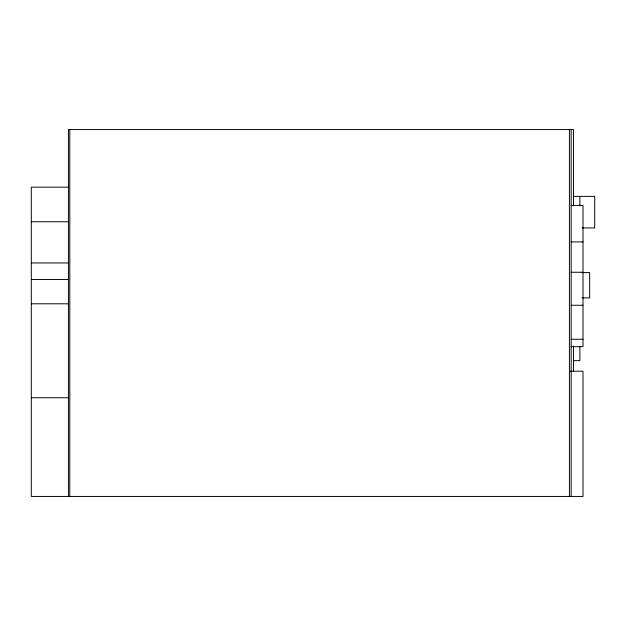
<?xml version="1.0" encoding="UTF-8"?>
<svg xmlns="http://www.w3.org/2000/svg" width="626" height="626" viewBox="0 0 626 626"><rect width="100%" height="100%" fill="white"/><g stroke="black" fill="none" stroke-linecap="round" stroke-linejoin="round"><path stroke-width="0.94" d="M68.821 187.166L31.3 187.166L31.3 496.449L583.002 496.449L583.002 371.202L570.286 371.202M573.486 196.376L594.7 196.376L594.7 227.927L582.164 227.927M571.17 205.406L583.002 205.406L583.002 346.687L571.17 346.687M31.3 221.76L68.422 221.76M571.17 241.933L583.002 241.933M31.3 262.967L68.422 262.967M571.17 272.255L583.002 272.255M582.055 272.6L589.669 272.6L589.669 297.89L582.055 297.89M31.3 279.462L68.422 279.462M31.3 303.806L68.422 303.806M571.17 305.261L583.002 305.261M571.17 339.261L583.002 339.261M573.486 360.646L579.879 360.646L579.879 346.162M31.3 397.729L68.422 397.729M579.879 196.376L579.879 205.938M573.486 205.805L573.486 129.551L68.422 129.551L68.422 496.449M573.486 346.006L573.486 371.547M571.17 129.551L571.17 496.449M569.41 129.551L569.41 496.449M69.783 129.551L69.783 496.449"/></g></svg>
